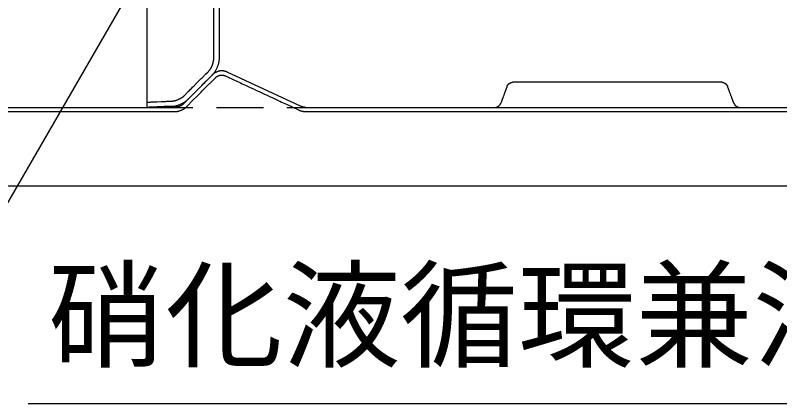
# Model space of a CAD drawing. Units: millimetres, scale not verified. Extents: x -8910 to 8910, y -6308 to 6308.
# Drawn here: x -5470 to -4885, y 61 to 359 of the extents above; entities that cross this region are included whole.
import ezdxf
from ezdxf.enums import TextEntityAlignment as Align

# ---------------------------------------------------------------- set-up
doc = ezdxf.new("R2010")
doc.units = ezdxf.units.MM
doc.header["$LTSCALE"] = 30
doc.linetypes.add('DASHED1', pattern=[1.8, 1.2, -0.6])
doc.layers.add('0-1_空気管', color=3, linetype='Continuous', lineweight=25)
doc.layers.add('0-2_機器', color=2, linetype='Continuous', lineweight=25)
doc.styles.add('ＭＳ ゴシック', font='')
doc.styles.get('ＭＳ ゴシック').set_extended_font_data('MS Gothic')

msp = doc.modelspace()

# ---------------------------------------------------------------- linework, layer by layer
at = {"layer": '0-1_空気管'}
for p, q in [((-5369.21, 288.44), (-5369.21, 1308.44)), ((-5318.21, 326.32), (-5318.21, 1270.56)), ((-5314.21, 1270.22), (-5314.21, 326.66)), ((-5248.79, 609.39), (-5561.52, 67.71)), ((-5319.63, 313.05), (-5320.07, 312.61)), ((-4929.2, 307.72), (-5089.18, 307.72)), ((-4924.6, 303.98), (-4924.79, 304.49)), ((-5337.57, 295.09), (-5334.21, 298.45)), ((-6174.88, 288.44), (-5347.93, 288.44)), ((-5255.46, 287.51), (-5253.24, 286.47)), ((-5248.04, 288.44), (-4440.38, 288.44)), ((-6172.83, 228.44), (-3525.59, 228.44)), ((-4466.29, 61.31), (-5460.36, 61.31))]:
    msp.add_line(p, q, dxfattribs=at)
for points in [[(-5322.9, 315.45), (-5322.44, 315.91), (-5322.3, 316.05), (-5322.15, 316.21), (-5322, 316.38), (-5321.83, 316.56), (-5321.67, 316.75), (-5321.5, 316.94), (-5321.34, 317.14), (-5321.19, 317.35), (-5321.03, 317.56), (-5320.88, 317.78), (-5320.73, 318.01), (-5320.58, 318.26), (-5320.44, 318.52), (-5320.29, 318.8), (-5320.14, 319.09), (-5319.99, 319.4), (-5319.84, 319.71), (-5319.7, 320.03), (-5319.57, 320.33), (-5319.45, 320.63), (-5319.33, 320.91), (-5319.23, 321.17), (-5319.14, 321.4), (-5319.06, 321.61), (-5318.99, 321.8), (-5318.93, 321.97), (-5318.88, 322.15), (-5318.83, 322.32), (-5318.78, 322.5), (-5318.73, 322.69), (-5318.69, 322.89), (-5318.64, 323.11), (-5318.59, 323.33), (-5318.54, 323.56), (-5318.5, 323.79), (-5318.45, 324.01), (-5318.41, 324.23), (-5318.38, 324.44)], [(-5314.21, 326.66), (-5314.21, 326.58), (-5314.21, 325.91), (-5314.22, 325.66), (-5314.23, 325.38), (-5314.23, 325.08), (-5314.25, 324.77), (-5314.27, 324.45), (-5314.3, 324.12), (-5314.34, 323.79), (-5314.39, 323.45), (-5314.45, 323.11), (-5314.52, 322.76), (-5314.61, 322.39), (-5314.71, 321.99), (-5314.84, 321.57), (-5314.99, 321.12), (-5315.16, 320.64), (-5315.35, 320.13), (-5315.55, 319.61), (-5315.77, 319.08), (-5316, 318.55), (-5316.22, 318.04), (-5316.45, 317.55), (-5316.67, 317.09), (-5316.88, 316.67), (-5317.09, 316.29), (-5317.29, 315.94), (-5317.49, 315.62), (-5317.69, 315.32), (-5317.89, 315.04), (-5318.09, 314.77), (-5318.29, 314.52), (-5318.5, 314.27), (-5318.71, 314.03), (-5318.92, 313.8), (-5319.12, 313.58), (-5319.31, 313.39), (-5319.48, 313.21), (-5319.63, 313.05)], [(-5318.38, 324.44), (-5318.34, 324.63), (-5318.32, 324.81), (-5318.3, 324.97), (-5318.28, 325.13), (-5318.26, 325.27), (-5318.25, 325.42), (-5318.23, 325.69), (-5318.22, 325.82), (-5318.22, 325.95), (-5318.22, 326.08), (-5318.22, 326.2), (-5318.21, 326.32)], [(-5313.73, 316.33), (-5313.92, 316.3), (-5314.11, 316.26), (-5314.3, 316.21), (-5314.5, 316.16), (-5314.71, 316.1), (-5314.93, 316.03), (-5315.17, 315.94), (-5315.42, 315.85), (-5315.68, 315.75), (-5315.94, 315.64), (-5316.2, 315.53), (-5316.46, 315.41), (-5316.7, 315.3), (-5316.93, 315.19), (-5317.14, 315.08), (-5317.33, 314.98), (-5317.5, 314.88), (-5317.66, 314.78), (-5317.81, 314.68), (-5317.95, 314.58), (-5318.08, 314.48), (-5318.21, 314.38), (-5318.34, 314.28), (-5318.46, 314.17), (-5318.57, 314.07), (-5318.68, 313.97), (-5318.78, 313.87), (-5318.94, 313.71), (-5319.16, 313.49), (-5341.28, 291.37), (-5341.5, 291.15), (-5341.59, 291.07), (-5341.68, 290.98), (-5341.77, 290.89), (-5341.89, 290.78), (-5342, 290.68), (-5342.12, 290.57), (-5342.25, 290.47), (-5342.38, 290.36)], [(-5308.15, 315.61), (-5308.22, 315.64), (-5308.3, 315.68), (-5308.38, 315.71), (-5308.46, 315.75), (-5308.55, 315.78), (-5308.63, 315.82), (-5308.72, 315.85), (-5308.81, 315.88), (-5308.91, 315.91), (-5309.01, 315.95), (-5309.12, 315.98), (-5309.24, 316.01), (-5309.37, 316.05), (-5309.5, 316.08), (-5309.65, 316.12), (-5309.81, 316.15), (-5309.96, 316.19), (-5310.12, 316.22), (-5310.27, 316.25), (-5310.42, 316.28), (-5310.57, 316.31), (-5310.7, 316.33), (-5310.82, 316.35), (-5310.94, 316.36), (-5311.06, 316.38), (-5311.19, 316.39), (-5311.32, 316.4), (-5311.47, 316.4), (-5311.64, 316.41), (-5311.82, 316.41), (-5312.02, 316.42), (-5312.23, 316.41), (-5312.45, 316.41), (-5312.67, 316.41), (-5312.9, 316.4), (-5313.12, 316.39), (-5313.33, 316.37), (-5313.54, 316.35), (-5313.73, 316.33)], [(-5340.4, 297.92), (-5337.52, 300.81), (-5336.92, 301.4), (-5336.28, 302.04), (-5335.62, 302.71), (-5334.21, 304.12), (-5333.51, 304.82), (-5331.39, 306.95), (-5330.68, 307.66), (-5328.56, 309.78), (-5327.85, 310.49), (-5327.16, 311.18), (-5324.24, 314.11), (-5322.9, 315.45)], [(-5320.07, 312.61), (-5322.01, 310.67), (-5322.51, 310.18), (-5323.03, 309.65), (-5323.59, 309.09), (-5324.17, 308.51), (-5324.76, 307.92), (-5325.94, 306.74), (-5326.53, 306.15), (-5328.9, 303.77), (-5329.49, 303.18), (-5330.66, 302.01), (-5331.22, 301.45), (-5332.7, 299.97), (-5333.1, 299.57), (-5334.21, 298.45)], [(-5320.55, 307.57), (-5316.75, 311.37), (-5316.7, 311.42), (-5316.57, 311.55), (-5316.5, 311.62), (-5316.42, 311.69), (-5316.34, 311.76), (-5316.25, 311.83), (-5316.17, 311.9), (-5316.08, 311.97), (-5315.98, 312.04), (-5315.88, 312.1), (-5315.77, 312.17), (-5315.65, 312.24), (-5315.52, 312.31), (-5315.38, 312.38), (-5315.23, 312.46), (-5315.06, 312.53), (-5314.89, 312.61), (-5314.71, 312.68), (-5314.53, 312.76), (-5314.35, 312.83), (-5314.18, 312.89), (-5314.02, 312.95), (-5313.87, 313), (-5313.73, 313.04), (-5313.6, 313.08), (-5313.46, 313.11), (-5313.33, 313.13), (-5313.21, 313.15), (-5313.07, 313.17), (-5312.94, 313.18), (-5312.79, 313.19), (-5312.64, 313.2), (-5312.49, 313.21), (-5312.34, 313.21), (-5312.19, 313.21), (-5311.91, 313.21), (-5311.78, 313.21), (-5311.67, 313.21)], [(-5311.67, 313.21), (-5311.57, 313.2), (-5311.48, 313.2), (-5311.39, 313.19), (-5311.31, 313.18), (-5311.23, 313.17), (-5311.14, 313.15), (-5311.05, 313.14), (-5310.96, 313.12), (-5310.86, 313.1), (-5310.65, 313.06), (-5310.54, 313.03), (-5310.43, 313.01), (-5310.33, 312.98), (-5310.24, 312.96), (-5310.15, 312.94), (-5310.07, 312.91), (-5310, 312.89), (-5309.93, 312.87), (-5309.86, 312.85), (-5309.8, 312.83), (-5309.74, 312.81), (-5309.68, 312.78), (-5309.57, 312.73), (-5309.51, 312.71), (-5309.46, 312.69), (-5309.41, 312.67), (-5309.37, 312.65), (-5309.33, 312.63), (-5309.22, 312.58)], [(-5309.22, 312.58), (-5307.68, 311.86), (-5307.04, 311.56), (-5306.26, 311.2), (-5305.38, 310.79), (-5304.41, 310.33), (-5303.37, 309.85), (-5302.27, 309.34), (-5301.14, 308.81), (-5299.98, 308.27), (-5298.83, 307.73), (-5297.65, 307.18), (-5296.44, 306.62), (-5295.17, 306.03), (-5293.83, 305.4), (-5292.39, 304.73), (-5290.85, 304.01), (-5289.18, 303.23), (-5287.36, 302.39), (-5285.44, 301.49), (-5283.45, 300.56), (-5281.41, 299.61), (-5279.37, 298.66), (-5277.37, 297.73), (-5275.44, 296.83), (-5273.62, 295.98), (-5271.94, 295.19), (-5270.38, 294.46), (-5268.93, 293.79), (-5267.56, 293.15), (-5266.27, 292.55), (-5265.04, 291.98), (-5263.84, 291.42), (-5262.66, 290.87), (-5261.49, 290.32), (-5260.33, 289.78), (-5259.21, 289.26), (-5258.14, 288.76), (-5256.25, 287.88), (-5255.46, 287.51)], [(-5248.04, 288.44), (-5248.12, 288.44), (-5248.3, 288.45), (-5248.39, 288.45), (-5248.48, 288.46), (-5248.67, 288.48), (-5248.77, 288.49), (-5248.87, 288.5), (-5248.98, 288.52), (-5249.1, 288.54), (-5249.23, 288.56), (-5249.37, 288.58), (-5249.52, 288.61), (-5249.67, 288.65), (-5249.82, 288.68), (-5249.98, 288.72), (-5250.13, 288.75), (-5250.27, 288.79), (-5250.41, 288.82), (-5250.54, 288.85), (-5250.66, 288.89), (-5250.76, 288.92), (-5250.86, 288.95), (-5250.96, 288.98), (-5251.05, 289.02), (-5251.14, 289.05), (-5251.22, 289.08), (-5251.3, 289.12), (-5251.38, 289.15), (-5251.47, 289.18), (-5251.54, 289.22), (-5251.61, 289.25), (-5251.67, 289.28), (-5251.73, 289.3), (-5251.88, 289.38), (-5307.87, 315.49), (-5307.98, 315.54), (-5308.03, 315.56), (-5308.09, 315.58), (-5308.15, 315.61)], [(-5336.66, 291.46), (-5336.22, 291.9), (-5335.76, 292.36), (-5329.48, 298.64), (-5328.69, 299.43), (-5327.89, 300.24), (-5327.08, 301.04), (-5326.29, 301.83), (-5325.54, 302.59), (-5321.95, 306.17), (-5321.47, 306.65), (-5321.01, 307.12), (-5320.55, 307.57)], [(-5093.63, 304.49), (-5093.77, 304.13), (-5093.82, 303.98), (-5093.89, 303.8), (-5093.97, 303.6), (-5094.05, 303.38), (-5094.14, 303.13), (-5094.24, 302.88), (-5094.34, 302.62), (-5094.44, 302.35), (-5094.54, 302.08), (-5094.64, 301.81), (-5094.75, 301.54), (-5094.86, 301.24), (-5094.97, 300.93), (-5095.1, 300.6), (-5095.23, 300.25), (-5095.38, 299.86), (-5095.53, 299.45), (-5095.7, 299.01), (-5095.87, 298.55), (-5096.05, 298.08), (-5096.22, 297.62), (-5096.4, 297.16), (-5096.56, 296.72), (-5096.72, 296.3), (-5096.87, 295.92), (-5097, 295.57), (-5097.12, 295.24), (-5097.24, 294.92), (-5097.35, 294.63), (-5097.46, 294.35), (-5097.56, 294.08), (-5097.66, 293.81), (-5097.76, 293.55), (-5097.86, 293.29), (-5097.96, 293.03), (-5098.05, 292.79), (-5098.13, 292.57), (-5098.21, 292.36)], [(-5093.63, 304.49), (-5093.59, 304.59), (-5093.58, 304.63), (-5093.56, 304.68), (-5093.54, 304.74), (-5093.51, 304.81), (-5093.48, 304.87), (-5093.45, 304.94), (-5093.42, 305.02), (-5093.38, 305.09), (-5093.34, 305.16), (-5093.31, 305.24), (-5093.26, 305.31), (-5093.22, 305.38), (-5093.16, 305.47), (-5093.1, 305.55), (-5093.04, 305.63), (-5092.96, 305.72), (-5092.88, 305.82), (-5092.8, 305.92), (-5092.7, 306.03), (-5092.61, 306.13), (-5092.51, 306.23), (-5092.41, 306.34), (-5092.32, 306.43), (-5092.23, 306.52), (-5092.14, 306.6), (-5092.05, 306.67), (-5091.98, 306.73), (-5091.9, 306.79), (-5091.82, 306.85), (-5091.74, 306.9), (-5091.66, 306.95), (-5091.57, 307), (-5091.48, 307.05), (-5091.28, 307.15), (-5091.18, 307.2), (-5090.98, 307.29), (-5090.89, 307.33), (-5090.81, 307.37)], [(-5090.81, 307.37), (-5090.73, 307.4), (-5090.67, 307.42), (-5090.61, 307.45), (-5090.55, 307.47), (-5090.43, 307.51), (-5090.37, 307.52), (-5090.31, 307.54), (-5090.25, 307.56), (-5090.17, 307.57), (-5090.1, 307.59), (-5090.02, 307.61), (-5089.95, 307.63), (-5089.87, 307.64), (-5089.8, 307.66), (-5089.73, 307.67), (-5089.67, 307.68), (-5089.61, 307.69), (-5089.55, 307.69), (-5089.5, 307.7), (-5089.45, 307.71), (-5089.41, 307.71), (-5089.36, 307.72), (-5089.31, 307.72), (-5089.27, 307.72), (-5089.23, 307.72), (-5089.18, 307.72)], [(-4929.2, 307.72), (-4929.13, 307.72), (-4928.98, 307.72), (-4928.82, 307.7), (-4928.74, 307.69), (-4928.66, 307.68), (-4928.57, 307.67), (-4928.49, 307.65), (-4928.39, 307.63), (-4928.3, 307.6), (-4928.19, 307.57), (-4928.08, 307.54), (-4927.96, 307.5), (-4927.83, 307.45), (-4927.71, 307.4), (-4927.57, 307.35), (-4927.44, 307.29), (-4927.32, 307.24), (-4927.2, 307.18), (-4927.08, 307.12), (-4926.98, 307.07), (-4926.88, 307.02), (-4926.79, 306.97), (-4926.71, 306.92), (-4926.63, 306.86), (-4926.55, 306.81), (-4926.47, 306.75), (-4926.39, 306.68), (-4926.31, 306.61), (-4926.07, 306.39), (-4925.99, 306.31), (-4925.92, 306.24), (-4925.85, 306.17), (-4925.79, 306.1), (-4925.73, 306.04), (-4925.68, 305.99), (-4925.64, 305.94), (-4925.56, 305.85), (-4925.52, 305.8), (-4925.49, 305.75)], [(-4925.49, 305.75), (-4925.45, 305.7), (-4925.41, 305.64), (-4925.37, 305.58), (-4925.32, 305.51), (-4925.28, 305.45), (-4925.24, 305.38), (-4925.19, 305.32), (-4925.16, 305.26), (-4925.12, 305.2), (-4925.09, 305.14), (-4925.06, 305.09), (-4925.03, 305.04), (-4924.98, 304.95), (-4924.96, 304.9), (-4924.94, 304.87), (-4924.91, 304.78), (-4924.89, 304.74), (-4924.87, 304.7), (-4924.84, 304.63), (-4924.83, 304.6), (-4924.82, 304.57), (-4924.79, 304.49)], [(-4919.96, 291.68), (-4920.09, 292.03), (-4920.15, 292.18), (-4920.21, 292.36), (-4920.29, 292.57), (-4920.38, 292.79), (-4920.47, 293.03), (-4920.56, 293.29), (-4920.66, 293.55), (-4920.76, 293.81), (-4920.86, 294.08), (-4920.96, 294.35), (-4921.07, 294.63), (-4921.18, 294.93), (-4921.3, 295.24), (-4921.42, 295.57), (-4921.56, 295.92), (-4921.7, 296.3), (-4921.86, 296.72), (-4922.03, 297.16), (-4922.2, 297.62), (-4922.37, 298.08), (-4922.55, 298.55), (-4922.72, 299.01), (-4922.89, 299.45), (-4923.05, 299.86), (-4923.19, 300.25), (-4923.33, 300.6), (-4923.45, 300.93), (-4923.57, 301.24), (-4923.68, 301.54), (-4923.78, 301.81), (-4923.88, 302.09), (-4923.99, 302.35), (-4924.18, 302.88), (-4924.28, 303.13), (-4924.37, 303.38), (-4924.46, 303.6), (-4924.53, 303.8), (-4924.6, 303.98)], [(-5369.21, 292.45), (-5368.2, 292.49), (-5367.78, 292.51), (-5367.27, 292.54), (-5366.7, 292.56), (-5366.06, 292.59), (-5365.38, 292.62), (-5364.66, 292.65), (-5363.91, 292.68), (-5363.16, 292.72), (-5362.4, 292.75), (-5361.64, 292.78), (-5358.61, 292.91), (-5357.85, 292.95), (-5356.33, 293.01), (-5355.59, 293.05), (-5354.87, 293.08), (-5354.18, 293.11), (-5353.54, 293.14), (-5352.96, 293.16), (-5352.45, 293.18), (-5351.01, 293.25)], [(-5351.01, 293.25), (-5350.71, 293.26), (-5350.58, 293.26), (-5350.43, 293.27), (-5350.25, 293.28), (-5350.06, 293.29), (-5349.85, 293.31), (-5349.63, 293.33), (-5349.41, 293.35), (-5349.18, 293.38), (-5348.95, 293.41), (-5348.72, 293.45), (-5348.48, 293.5), (-5348.23, 293.56), (-5347.97, 293.62), (-5347.68, 293.7), (-5347.38, 293.8), (-5347.05, 293.91), (-5346.69, 294.04), (-5346.32, 294.18), (-5345.93, 294.33), (-5345.52, 294.49), (-5345.13, 294.66), (-5344.74, 294.83), (-5344.36, 295), (-5344, 295.18), (-5343.68, 295.34), (-5343.38, 295.51), (-5343.1, 295.66), (-5342.84, 295.82), (-5342.6, 295.98), (-5342.37, 296.14), (-5342.16, 296.3), (-5341.95, 296.47), (-5341.75, 296.64), (-5341.55, 296.81), (-5341.36, 296.98), (-5341.19, 297.15), (-5341.03, 297.3), (-5340.88, 297.44)], [(-5350.84, 289.24), (-5350.43, 289.26), (-5350.26, 289.27), (-5350.05, 289.28), (-5349.81, 289.29), (-5349.55, 289.31), (-5349.27, 289.33), (-5348.98, 289.36), (-5348.68, 289.39), (-5348.37, 289.43), (-5348.06, 289.48), (-5347.75, 289.53), (-5347.43, 289.6), (-5347.1, 289.68), (-5346.75, 289.77), (-5346.39, 289.88), (-5346, 290.01), (-5345.58, 290.16), (-5345.13, 290.33), (-5344.65, 290.52), (-5344.16, 290.72), (-5343.66, 290.94), (-5343.17, 291.16), (-5342.69, 291.38), (-5342.23, 291.61), (-5341.8, 291.82), (-5341.41, 292.03), (-5341.05, 292.24), (-5340.72, 292.43), (-5340.41, 292.62), (-5340.13, 292.81), (-5339.87, 293), (-5339.62, 293.2), (-5339.37, 293.39), (-5339.14, 293.59), (-5338.91, 293.79), (-5338.69, 293.99), (-5338.49, 294.18), (-5338.3, 294.36), (-5338.13, 294.53)], [(-5340.88, 297.44), (-5340.75, 297.57), (-5340.4, 297.92)], [(-5338.13, 294.53), (-5337.99, 294.67), (-5337.57, 295.09)], [(-6174.95, 285.24), (-5347.8, 285.24), (-5347.64, 285.24), (-5347.46, 285.24), (-5347.26, 285.25), (-5347.06, 285.26), (-5346.85, 285.27), (-5346.64, 285.29), (-5346.42, 285.31), (-5346.21, 285.34), (-5345.98, 285.38), (-5345.75, 285.43), (-5345.51, 285.49), (-5345.25, 285.56), (-5344.98, 285.64), (-5344.68, 285.73), (-5344.37, 285.85), (-5344.03, 285.97), (-5343.69, 286.1), (-5343.33, 286.24), (-5342.99, 286.39), (-5342.65, 286.54), (-5342.32, 286.69), (-5342.02, 286.83), (-5341.74, 286.97), (-5341.48, 287.11), (-5341.25, 287.24), (-5341.03, 287.38), (-5340.84, 287.5), (-5340.65, 287.64), (-5340.47, 287.77), (-5340.3, 287.91), (-5340.13, 288.05), (-5339.97, 288.19), (-5339.82, 288.33), (-5339.67, 288.46), (-5339.54, 288.59), (-5339.42, 288.7), (-5336.66, 291.46)], [(-5350.84, 289.24), (-5351.86, 289.2), (-5352.29, 289.18), (-5352.8, 289.16), (-5353.39, 289.13), (-5354.03, 289.1), (-5354.72, 289.07), (-5355.45, 289.04), (-5356.2, 289.01), (-5356.96, 288.97), (-5357.73, 288.94), (-5358.5, 288.91), (-5360.79, 288.81), (-5361.56, 288.77), (-5362.32, 288.74), (-5363.09, 288.71), (-5363.85, 288.67), (-5364.6, 288.64), (-5365.33, 288.61), (-5366.02, 288.58), (-5366.67, 288.55), (-5367.25, 288.53), (-5367.76, 288.5), (-5369.21, 288.44)], [(-5342.38, 290.36), (-5342.52, 290.26), (-5342.66, 290.16), (-5342.81, 290.06), (-5342.97, 289.96), (-5343.15, 289.86), (-5343.34, 289.75), (-5343.55, 289.65), (-5343.78, 289.54), (-5344.03, 289.42), (-5344.29, 289.31), (-5344.55, 289.2), (-5344.82, 289.09), (-5345.08, 289), (-5345.33, 288.9), (-5345.57, 288.82), (-5345.79, 288.75), (-5346, 288.68), (-5346.2, 288.63), (-5346.38, 288.59), (-5346.56, 288.55), (-5346.72, 288.52), (-5346.89, 288.5), (-5347.05, 288.48), (-5347.21, 288.47), (-5347.37, 288.46), (-5347.53, 288.45), (-5347.67, 288.45), (-5347.81, 288.44), (-5347.93, 288.44)], [(-5102.88, 288.44), (-5102.81, 288.44), (-5102.73, 288.45), (-5102.66, 288.45), (-5102.58, 288.46), (-5102.5, 288.46), (-5102.42, 288.47), (-5102.33, 288.48), (-5102.25, 288.5), (-5102.16, 288.52), (-5102.07, 288.54), (-5101.97, 288.56), (-5101.87, 288.59), (-5101.76, 288.63), (-5101.64, 288.67), (-5101.51, 288.72), (-5101.38, 288.77), (-5101.25, 288.82), (-5101.12, 288.87), (-5100.99, 288.93), (-5100.87, 288.98), (-5100.76, 289.04), (-5100.65, 289.09), (-5100.56, 289.14), (-5100.47, 289.19), (-5100.38, 289.25), (-5100.23, 289.36), (-5100.15, 289.42), (-5100.07, 289.48), (-5099.99, 289.55), (-5099.75, 289.78), (-5099.67, 289.85), (-5099.59, 289.93), (-5099.52, 290), (-5099.46, 290.06), (-5099.41, 290.12), (-5099.36, 290.17), (-5099.31, 290.22), (-5099.23, 290.32), (-5099.16, 290.41)], [(-5099.16, 290.41), (-5099.13, 290.47), (-5099.08, 290.53), (-5099.04, 290.59), (-5098.96, 290.72), (-5098.91, 290.78), (-5098.83, 290.91), (-5098.8, 290.97), (-5098.76, 291.03), (-5098.71, 291.13), (-5098.68, 291.17), (-5098.66, 291.22), (-5098.62, 291.3), (-5098.6, 291.34), (-5098.58, 291.38), (-5098.57, 291.43), (-5098.55, 291.46), (-5098.53, 291.5), (-5098.52, 291.54), (-5098.51, 291.57), (-5098.5, 291.6), (-5098.47, 291.68)], [(-5098.21, 292.36), (-5098.28, 292.18), (-5098.47, 291.68)], [(-4919.96, 291.68), (-4919.92, 291.58), (-4919.9, 291.53), (-4919.88, 291.48), (-4919.86, 291.42), (-4919.83, 291.36), (-4919.8, 291.29), (-4919.77, 291.22), (-4919.74, 291.15), (-4919.7, 291.07), (-4919.67, 291), (-4919.63, 290.93), (-4919.58, 290.86), (-4919.54, 290.78), (-4919.49, 290.7), (-4919.43, 290.62), (-4919.36, 290.53), (-4919.29, 290.44), (-4919.21, 290.35), (-4919.12, 290.24), (-4919.03, 290.14), (-4918.93, 290.03), (-4918.83, 289.93), (-4918.74, 289.83), (-4918.64, 289.74), (-4918.55, 289.65), (-4918.46, 289.57), (-4918.38, 289.5), (-4918.3, 289.43), (-4918.22, 289.37), (-4918.14, 289.32), (-4918.06, 289.26), (-4917.98, 289.21), (-4917.89, 289.16), (-4917.7, 289.06), (-4917.6, 289.01), (-4917.5, 288.96), (-4917.4, 288.92), (-4917.31, 288.87), (-4917.22, 288.83)], [(-4917.22, 288.83), (-4917.13, 288.8), (-4917.06, 288.77), (-4916.99, 288.74), (-4916.93, 288.72), (-4916.87, 288.7), (-4916.76, 288.66), (-4916.7, 288.64), (-4916.64, 288.63), (-4916.57, 288.61), (-4916.5, 288.59), (-4916.42, 288.58), (-4916.34, 288.56), (-4916.27, 288.54), (-4916.12, 288.51), (-4915.99, 288.49), (-4915.93, 288.48), (-4915.87, 288.47), (-4915.82, 288.46), (-4915.77, 288.46), (-4915.73, 288.45), (-4915.59, 288.44), (-4915.55, 288.44), (-4915.5, 288.44)], [(-5253.24, 286.47), (-5253.09, 286.4), (-5253.03, 286.38), (-5252.96, 286.34), (-5252.87, 286.3), (-5252.78, 286.26), (-5252.68, 286.22), (-5252.58, 286.17), (-5252.25, 286.04), (-5252.13, 286), (-5252.01, 285.95), (-5251.89, 285.91), (-5251.76, 285.87), (-5251.61, 285.83), (-5251.46, 285.78), (-5251.29, 285.74), (-5250.92, 285.64), (-5250.72, 285.6), (-5250.51, 285.55), (-5250.31, 285.51), (-5250.11, 285.47), (-5249.91, 285.43), (-5249.73, 285.39), (-5249.56, 285.36), (-5249.4, 285.34), (-5249.26, 285.31), (-5249.12, 285.3), (-5248.99, 285.28), (-5248.86, 285.27), (-5248.74, 285.26), (-5248.5, 285.25), (-5248.38, 285.24), (-5248.27, 285.24), (-5248.16, 285.24), (-5248.06, 285.24)], [(-5248.06, 285.24), (-4440.36, 285.24)]]:
    msp.add_lwpolyline(points, dxfattribs=at)
at = {"layer": '0-2_機器', "linetype": 'DASHED1'}
msp.add_line((-6234.23, 288.44), (-3464.19, 288.44), dxfattribs=at)

# ---------------------------------------------------------------- texts
at = {"layer": '0-1_空気管', "color": 4, "style": 'ＭＳ ゴシック'}
msp.add_text('硝化液循環兼汚泥移送管', height=65.98, dxfattribs=at).set_placement((-5445.36, 76.31), align=Align.BOTTOM_LEFT)

doc.saveas('drawing.dxf')
